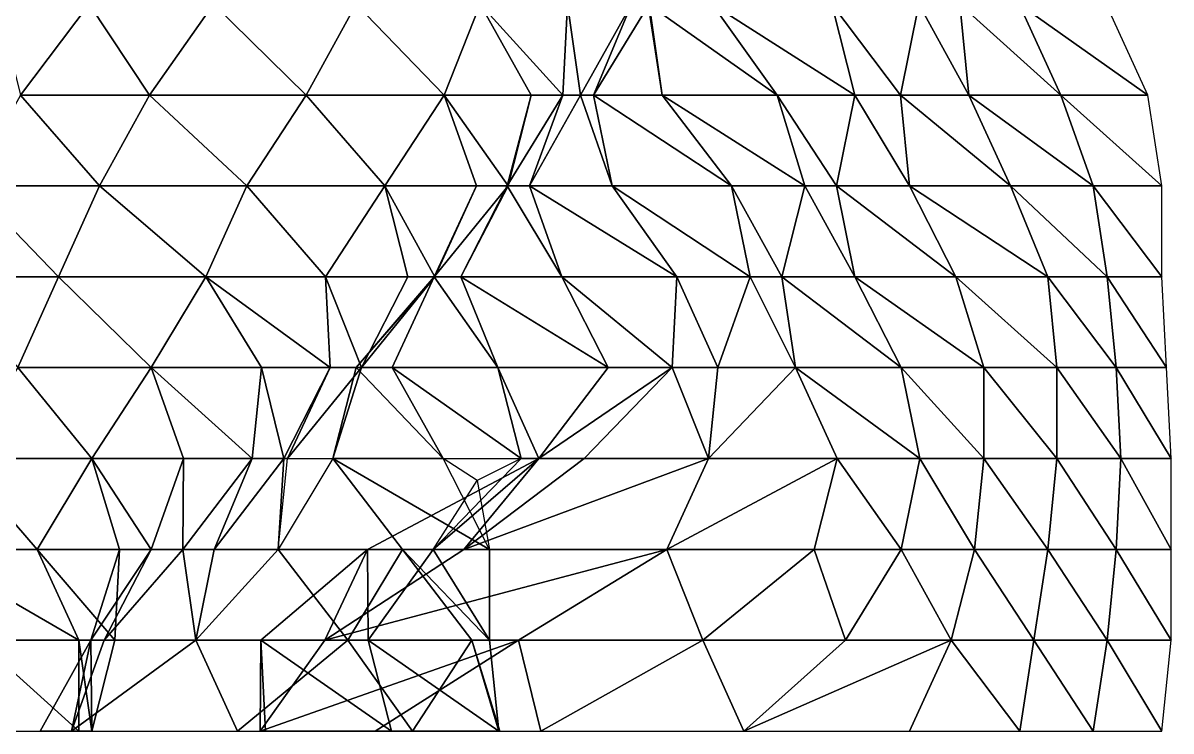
# Model space of a CAD drawing. Header units: metres. Extents: x -137 to 231, y -240 to 234.
# Drawn here: x 155.6 to 231.4, y -240 to -193.2 of the extents above; entities that cross this region are included whole.
import ezdxf

# ---------------------------------------------------------------- set-up
doc = ezdxf.new("R2010")
doc.units = ezdxf.units.M

msp = doc.modelspace()

# ---------------------------------------------------------------- linework, layer by layer
for points in [[(155.48619, -198, -586.8845), (160.01445, -192, -591.19836), (153.9579, -192, -587.76685), (153.95801, -191.9999, -587.7667)], [(155.48619, -198, -586.8845), (163.98799, -198, -588.90424), (160.01445, -192, -591.19836), (160.01456, -191.9999, -591.19824)], [(163.98799, -198, -588.90424), (168.21062, -192, -593.3945), (160.01445, -192, -591.19836), (160.01456, -191.9999, -591.19824)], [(163.98799, -198, -588.90424), (174.32372, -198, -589.8651), (168.21062, -192, -593.3945), (168.21072, -191.9999, -593.39435)], [(174.32372, -198, -589.8651), (177.62938, -192, -594.88477), (168.21062, -192, -593.3945), (168.21072, -191.9999, -593.39435)], [(174.32372, -198, -589.8651), (183.43684, -198, -591.53186), (177.62938, -192, -594.88477), (177.62949, -191.9999, -594.88464)], [(185.82555, -192, -597.08093), (177.62938, -192, -594.88477), (183.43684, -198, -591.53186), (183.43695, -197.9999, -591.53174)], [(185.82555, -192, -597.08093), (183.43684, -198, -591.53186), (189.18776, -198, -595.1398), (189.18787, -197.9999, -595.13965)], [(185.82555, -192, -597.08093), (191.27077, -198, -600.8653), (191.57646, -192, -600.68884), (191.57657, -191.9999, -600.6887)], [(185.82555, -192, -597.08093), (189.18776, -198, -595.1398), (191.27077, -198, -600.8653), (191.27087, -197.9999, -600.8652)], [(191.57646, -192, -600.68884), (191.27077, -198, -600.8653), (192.43684, -198, -607.1203), (192.43695, -197.9999, -607.1202)], [(191.57646, -192, -600.68884), (192.43684, -198, -607.1203), (195.79906, -192, -605.1791), (195.79916, -191.9999, -605.17896)], [(195.79906, -192, -605.1791), (192.43684, -198, -607.1203), (193.29726, -198, -613.55176), (193.29736, -197.9999, -613.55164)], [(195.79906, -192, -605.1791), (193.29726, -198, -613.55176), (196.96513, -192, -611.4341), (196.96524, -191.9999, -611.43396)], [(196.96513, -192, -611.4341), (193.29726, -198, -613.55176), (197.82555, -198, -617.86554), (197.82565, -197.9999, -617.8654)], [(196.96513, -192, -611.4341), (197.82555, -198, -617.86554), (196.90858, -192, -618.39496), (196.90869, -191.9999, -618.39484)], [(196.90858, -192, -618.39496), (205.41039, -198, -620.4147), (201.13118, -192, -622.88525), (201.13129, -191.9999, -622.88513)], [(196.90858, -192, -618.39496), (197.82555, -198, -617.86554), (205.41039, -198, -620.4147), (205.41049, -197.9999, -620.41455)], [(201.13118, -192, -622.88525), (210.54997, -198, -624.3755), (209.02168, -192, -625.2578), (209.02179, -191.9999, -625.2577)], [(201.13118, -192, -622.88525), (205.41039, -198, -620.4147), (210.54997, -198, -624.3755), (210.55008, -197.9999, -624.37537)], [(209.02168, -192, -625.2578), (213.54997, -198, -629.57166), (214.7726, -192, -628.8657), (214.7727, -191.9999, -628.8656)], [(209.02168, -192, -625.2578), (210.54997, -198, -624.3755), (213.54997, -198, -629.57166), (213.55008, -197.9999, -629.57153)], [(214.7726, -192, -628.8657), (213.54997, -198, -629.57166), (218.07826, -198, -633.88544), (218.07837, -197.9999, -633.8853)], [(214.7726, -192, -628.8657), (218.07826, -198, -633.88544), (217.46693, -192, -634.2384), (217.46704, -191.9999, -634.2383)], [(217.46693, -192, -634.2384), (224.13481, -198, -637.3169), (221.3839, -192, -638.90515), (221.384, -191.9999, -638.905)], [(217.46693, -192, -634.2384), (218.07826, -198, -633.88544), (224.13481, -198, -637.3169), (224.13492, -197.9999, -637.3168)], [(221.3839, -192, -638.90515), (229.8857, -198, -640.9248), (227.13481, -192, -642.513), (227.13492, -191.9999, -642.5129)], [(221.3839, -192, -638.90515), (224.13481, -198, -637.3169), (229.8857, -198, -640.9248), (229.8858, -197.9999, -640.9247)], [(152.18053, -204, -581.86487), (160.68233, -204, -583.8845), (155.48619, -198, -586.8845), (155.4863, -197.9999, -586.8844)], [(160.68233, -204, -583.8845), (163.98799, -198, -588.90424), (155.48619, -198, -586.8845), (155.4863, -197.9999, -586.8844)], [(160.68233, -204, -583.8845), (170.40675, -204, -585.19836), (163.98799, -198, -588.90424), (163.9881, -197.9999, -588.9041)], [(170.40675, -204, -585.19836), (174.32372, -198, -589.8651), (163.98799, -198, -588.90424), (163.9881, -197.9999, -588.9041)], [(170.40675, -204, -585.19836), (179.51988, -204, -586.8651), (174.32372, -198, -589.8651), (174.32382, -197.9999, -589.865)], [(179.51988, -204, -586.8651), (183.43684, -198, -591.53186), (174.32372, -198, -589.8651), (174.32382, -197.9999, -589.865)], [(179.51988, -204, -586.8651), (185.57646, -204, -590.2965), (183.43684, -198, -591.53186), (183.43695, -197.9999, -591.53174)], [(183.43684, -198, -591.53186), (187.65947, -204, -596.0221), (189.18776, -198, -595.1398), (189.18787, -197.9999, -595.13965)], [(183.43684, -198, -591.53186), (185.57646, -204, -590.2965), (187.65947, -204, -596.0221), (187.65958, -203.9999, -596.022)], [(189.18776, -198, -595.1398), (187.60292, -204, -602.9829), (191.27077, -198, -600.8653), (191.27087, -197.9999, -600.8652)], [(189.18776, -198, -595.1398), (187.65947, -204, -596.0221), (187.60292, -204, -602.9829), (187.60303, -203.9999, -602.9828)], [(191.27077, -198, -600.8653), (187.60292, -204, -602.9829), (189.07463, -204, -609.06146), (189.07474, -203.9999, -609.06134)], [(191.27077, -198, -600.8653), (189.07463, -204, -609.06146), (192.43684, -198, -607.1203), (192.43695, -197.9999, -607.1202)], [(192.43684, -198, -607.1203), (189.07463, -204, -609.06146), (194.51988, -204, -612.8458), (194.51999, -203.9999, -612.8457)], [(192.43684, -198, -607.1203), (194.51988, -204, -612.8458), (193.29726, -198, -613.55176), (193.29736, -197.9999, -613.55164)], [(193.29726, -198, -613.55176), (202.41039, -204, -615.2185), (197.82555, -198, -617.86554), (197.82565, -197.9999, -617.8654)], [(193.29726, -198, -613.55176), (194.51988, -204, -612.8458), (202.41039, -204, -615.2185), (202.41049, -203.9999, -615.2184)], [(197.82555, -198, -617.86554), (207.24431, -204, -619.35583), (205.41039, -198, -620.4147), (205.41049, -197.9999, -620.41455)], [(197.82555, -198, -617.86554), (202.41039, -204, -615.2185), (207.24431, -204, -619.35583), (207.24442, -203.9999, -619.3557)], [(205.41039, -198, -620.4147), (209.32735, -204, -625.0813), (210.54997, -198, -624.3755), (210.55008, -197.9999, -624.37537)], [(205.41039, -198, -620.4147), (207.24431, -204, -619.35583), (209.32735, -204, -625.0813), (209.32745, -203.9999, -625.0812)], [(210.54997, -198, -624.3755), (209.32735, -204, -625.0813), (214.16127, -204, -629.2187), (214.16138, -203.9999, -629.21857)], [(210.54997, -198, -624.3755), (214.16127, -204, -629.2187), (213.54997, -198, -629.57166), (213.55008, -197.9999, -629.57153)], [(213.54997, -198, -629.57166), (220.82915, -204, -632.29724), (218.07826, -198, -633.88544), (218.07837, -197.9999, -633.8853)], [(213.54997, -198, -629.57166), (214.16127, -204, -629.2187), (220.82915, -204, -632.29724), (220.82925, -203.9999, -632.2971)], [(218.07826, -198, -633.88544), (226.2744, -204, -636.0816), (224.13481, -198, -637.3169), (224.13492, -197.9999, -637.3168)], [(218.07826, -198, -633.88544), (220.82915, -204, -632.29724), (226.2744, -204, -636.0816), (226.2745, -203.9999, -636.0815)], [(224.13481, -198, -637.3169), (230.80269, -204, -640.3954), (229.8857, -198, -640.9248), (229.8858, -197.9999, -640.9247)], [(224.13481, -198, -637.3169), (226.2744, -204, -636.0816), (230.80269, -204, -640.3954), (230.8028, -203.9999, -640.39526)], [(152.18053, -204, -581.86487), (150.09749, -210, -576.1393), (157.98799, -210, -578.51196), (157.9881, -209.9999, -578.51184)], [(160.68233, -204, -583.8845), (152.18053, -204, -581.86487), (157.98799, -210, -578.51196), (157.9881, -209.9999, -578.51184)], [(160.68233, -204, -583.8845), (157.98799, -210, -578.51196), (167.71242, -210, -579.8257), (167.71252, -209.9999, -579.82556)], [(170.40675, -204, -585.19836), (160.68233, -204, -583.8845), (167.71242, -210, -579.8257), (167.71252, -209.9999, -579.82556)], [(170.40675, -204, -585.19836), (167.71242, -210, -579.8257), (175.60292, -210, -582.19836), (175.60303, -209.9999, -582.19824)], [(175.60292, -210, -582.19836), (179.51988, -204, -586.8651), (170.40675, -204, -585.19836), (170.40686, -203.9999, -585.19824)], [(175.60292, -210, -582.19836), (181.04817, -210, -585.9827), (179.51988, -204, -586.8651), (179.51999, -203.9999, -586.865)], [(179.51988, -204, -586.8651), (182.82555, -210, -591.88477), (185.57646, -204, -590.2965), (185.57657, -203.9999, -590.2964)], [(179.51988, -204, -586.8651), (181.04817, -210, -585.9827), (182.82555, -210, -591.88477), (182.82565, -209.9999, -591.88464)], [(185.57646, -204, -590.2965), (182.76897, -210, -598.8456), (187.65947, -204, -596.0221), (187.65958, -203.9999, -596.022)], [(185.57646, -204, -590.2965), (182.82555, -210, -591.88477), (182.76897, -210, -598.8456), (182.76907, -209.9999, -598.84546)], [(187.65947, -204, -596.0221), (182.76897, -210, -598.8456), (184.54634, -210, -604.7477), (184.54645, -209.9999, -604.74756)], [(187.65947, -204, -596.0221), (184.54634, -210, -604.7477), (187.60292, -204, -602.9829), (187.60303, -203.9999, -602.9828)], [(187.60292, -204, -602.9829), (184.54634, -210, -604.7477), (191.21422, -210, -607.8262), (191.21432, -209.9999, -607.82605)], [(187.60292, -204, -602.9829), (191.21422, -210, -607.8262), (189.07463, -204, -609.06146), (189.07474, -203.9999, -609.06134)], [(189.07463, -204, -609.06146), (198.79906, -210, -610.37524), (194.51988, -204, -612.8458), (194.51999, -203.9999, -612.8457)], [(189.07463, -204, -609.06146), (191.21422, -210, -607.8262), (198.79906, -210, -610.37524), (198.79916, -209.9999, -610.3751)], [(194.51988, -204, -612.8458), (203.63301, -210, -614.5126), (202.41039, -204, -615.2185), (202.41049, -203.9999, -615.2184)], [(194.51988, -204, -612.8458), (198.79906, -210, -610.37524), (203.63301, -210, -614.5126), (203.63312, -209.9999, -614.51245)], [(202.41039, -204, -615.2185), (205.71602, -210, -620.23816), (207.24431, -204, -619.35583), (207.24442, -203.9999, -619.3557)], [(202.41039, -204, -615.2185), (203.63301, -210, -614.5126), (205.71602, -210, -620.23816), (205.71613, -209.9999, -620.23804)], [(207.24431, -204, -619.35583), (205.71602, -210, -620.23816), (210.54997, -210, -624.3755), (210.55008, -209.9999, -624.37537)], [(207.24431, -204, -619.35583), (210.54997, -210, -624.3755), (209.32735, -204, -625.0813), (209.32745, -203.9999, -625.0812)], [(209.32735, -204, -625.0813), (217.21785, -210, -627.454), (214.16127, -204, -629.2187), (214.16138, -203.9999, -629.21857)], [(209.32735, -204, -625.0813), (210.54997, -210, -624.3755), (217.21785, -210, -627.454), (217.21796, -209.9999, -627.45386)], [(214.16127, -204, -629.2187), (223.2744, -210, -630.88544), (220.82915, -204, -632.29724), (220.82925, -203.9999, -632.2971)], [(214.16127, -204, -629.2187), (217.21785, -210, -627.454), (223.2744, -210, -630.88544), (223.2745, -209.9999, -630.8853)], [(220.82915, -204, -632.29724), (227.19136, -210, -635.5522), (226.2744, -204, -636.0816), (226.2745, -203.9999, -636.0815)], [(220.82915, -204, -632.29724), (223.2744, -210, -630.88544), (227.19136, -210, -635.5522), (227.19147, -209.9999, -635.55206)], [(226.2744, -204, -636.0816), (230.80269, -210, -640.3954), (230.80269, -204, -640.3954), (230.8028, -203.9999, -640.39526)], [(226.2744, -204, -636.0816), (227.19136, -210, -635.5522), (230.80269, -210, -640.3954), (230.8028, -209.9999, -640.39526)], [(157.98799, -210, -578.51196), (150.09749, -210, -576.1393), (155.29362, -216, -573.1393), (155.29373, -215.9999, -573.13916)], [(157.98799, -210, -578.51196), (155.29362, -216, -573.1393), (164.10112, -216, -574.98254), (164.10123, -215.9999, -574.9824)], [(164.10112, -216, -574.98254), (167.71242, -210, -579.8257), (157.98799, -210, -578.51196), (157.9881, -209.9999, -578.51184)], [(164.10112, -216, -574.98254), (171.3803, -216, -577.70807), (167.71242, -210, -579.8257), (167.71252, -209.9999, -579.82556)], [(167.71242, -210, -579.8257), (175.90858, -216, -582.02185), (175.60292, -210, -582.19836), (175.60303, -209.9999, -582.19824)], [(167.71242, -210, -579.8257), (171.3803, -216, -577.70807), (175.90858, -216, -582.02185), (175.90869, -215.9999, -582.0217)], [(175.60292, -210, -582.19836), (177.9916, -216, -587.74744), (181.04817, -210, -585.9827), (181.04828, -209.9999, -585.9826)], [(175.60292, -210, -582.19836), (175.90858, -216, -582.02185), (177.9916, -216, -587.74744), (177.9917, -215.9999, -587.7473)], [(177.9916, -216, -587.74744), (177.62938, -216, -594.88477), (182.82555, -210, -591.88477), (182.82565, -209.9999, -591.88464)], [(177.62938, -216, -594.88477), (180.01808, -216, -600.43384), (182.76897, -210, -598.8456), (182.76907, -209.9999, -598.84546)], [(177.62938, -216, -594.88477), (182.76897, -210, -598.8456), (182.82555, -210, -591.88477), (182.82565, -209.9999, -591.88464)], [(177.9916, -216, -587.74744), (182.82555, -210, -591.88477), (181.04817, -210, -585.9827), (181.04828, -209.9999, -585.9826)], [(182.76897, -210, -598.8456), (180.01808, -216, -600.43384), (186.9916, -216, -603.33594), (186.9917, -215.9999, -603.3358)], [(182.76897, -210, -598.8456), (186.9916, -216, -603.33594), (184.54634, -210, -604.7477), (184.54645, -209.9999, -604.74756)], [(184.54634, -210, -604.7477), (194.27077, -216, -606.06146), (191.21422, -210, -607.8262), (191.21432, -209.9999, -607.82605)], [(184.54634, -210, -604.7477), (186.9916, -216, -603.33594), (194.27077, -216, -606.06146), (194.27087, -215.9999, -606.06134)], [(191.21422, -210, -607.8262), (198.49342, -216, -610.55176), (198.79906, -210, -610.37524), (198.79916, -209.9999, -610.3751)], [(191.21422, -210, -607.8262), (194.27077, -216, -606.06146), (198.49342, -216, -610.55176), (198.49353, -215.9999, -610.55164)], [(198.79906, -210, -610.37524), (198.49342, -216, -610.55176), (201.49342, -216, -615.7479), (201.49353, -215.9999, -615.7478)], [(198.79906, -210, -610.37524), (201.49342, -216, -615.7479), (203.63301, -210, -614.5126), (203.63312, -209.9999, -614.51245)], [(203.63301, -210, -614.5126), (201.49342, -216, -615.7479), (206.63301, -216, -619.70874), (206.63312, -215.9999, -619.7086)], [(203.63301, -210, -614.5126), (206.63301, -216, -619.70874), (205.71602, -210, -620.23816), (205.71613, -209.9999, -620.23804)], [(205.71602, -210, -620.23816), (213.60652, -216, -622.6107), (210.54997, -210, -624.3755), (210.55008, -209.9999, -624.37537)], [(205.71602, -210, -620.23816), (206.63301, -216, -619.70874), (213.60652, -216, -622.6107), (213.60663, -215.9999, -622.6106)], [(210.54997, -210, -624.3755), (219.05177, -216, -626.39514), (217.21785, -210, -627.454), (217.21796, -209.9999, -627.45386)], [(210.54997, -210, -624.3755), (213.60652, -216, -622.6107), (219.05177, -216, -626.39514), (219.05188, -215.9999, -626.395)], [(217.21785, -210, -627.454), (223.8857, -216, -630.5325), (223.2744, -210, -630.88544), (223.2745, -209.9999, -630.8853)], [(217.21785, -210, -627.454), (219.05177, -216, -626.39514), (223.8857, -216, -630.5325), (223.8858, -215.9999, -630.53235)], [(223.2744, -210, -630.88544), (227.80269, -216, -635.1992), (227.19136, -210, -635.5522), (227.19147, -209.9999, -635.55206)], [(223.2744, -210, -630.88544), (223.8857, -216, -630.5325), (227.80269, -216, -635.1992), (227.8028, -215.9999, -635.1991)], [(227.19136, -210, -635.5522), (231.10835, -216, -640.2189), (230.80269, -210, -640.3954), (230.8028, -209.9999, -640.39526)], [(227.19136, -210, -635.5522), (227.80269, -216, -635.1992), (231.10835, -216, -640.2189), (231.10846, -215.9999, -640.21875)], [(151.37666, -222, -568.47253), (160.18413, -222, -570.3158), (155.29362, -216, -573.1393), (155.29373, -215.9999, -573.13916)], [(160.18413, -222, -570.3158), (164.10112, -216, -574.98254), (155.29362, -216, -573.1393), (155.29373, -215.9999, -573.13916)], [(160.18413, -222, -570.3158), (166.2407, -222, -573.7472), (164.10112, -216, -574.98254), (164.10123, -215.9999, -574.9824)], [(164.10112, -216, -574.98254), (170.76897, -222, -578.06104), (171.3803, -216, -577.70807), (171.3804, -215.9999, -577.70795)], [(164.10112, -216, -574.98254), (166.2407, -222, -573.7472), (170.76897, -222, -578.06104), (170.76907, -221.9999, -578.0609)], [(171.3803, -216, -577.70807), (170.76897, -222, -578.06104), (172.852, -222, -583.7866), (172.85211, -221.9999, -583.7865)], [(171.3803, -216, -577.70807), (172.852, -222, -583.7866), (175.90858, -216, -582.02185), (175.90869, -215.9999, -582.0217)], [(175.90858, -216, -582.02185), (172.852, -222, -583.7866), (173.10112, -222, -590.5709), (173.10123, -221.9999, -590.5708)], [(175.90858, -216, -582.02185), (173.10112, -222, -590.5709), (177.9916, -216, -587.74744), (177.9917, -215.9999, -587.7473)], [(177.9916, -216, -587.74744), (173.10112, -222, -590.5709), (176.10112, -222, -595.7671), (176.10123, -221.9999, -595.76697)], [(177.9916, -216, -587.74744), (176.10112, -222, -595.7671), (177.62938, -216, -594.88477), (177.62949, -215.9999, -594.88464)], [(177.62938, -216, -594.88477), (176.10112, -222, -595.7671), (183.3803, -222, -598.4927), (183.3804, -221.9999, -598.49255)], [(177.62938, -216, -594.88477), (183.3803, -222, -598.4927), (180.01808, -216, -600.43384), (180.01819, -215.9999, -600.4337)], [(180.01808, -216, -600.43384), (188.51988, -222, -602.45355), (186.9916, -216, -603.33594), (186.9917, -215.9999, -603.3358)], [(180.01808, -216, -600.43384), (183.3803, -222, -598.4927), (188.51988, -222, -602.45355), (188.51999, -221.9999, -602.4534)], [(186.9916, -216, -603.33594), (189.68596, -222, -608.7085), (194.27077, -216, -606.06146), (194.27087, -215.9999, -606.06134)], [(186.9916, -216, -603.33594), (188.51988, -222, -602.45355), (189.68596, -222, -608.7085), (189.68607, -221.9999, -608.7084)], [(189.68596, -222, -608.7085), (192.68596, -222, -613.90466), (198.49342, -216, -610.55176), (198.49353, -215.9999, -610.55164)], [(189.68596, -222, -608.7085), (198.49342, -216, -610.55176), (194.27077, -216, -606.06146), (194.27087, -215.9999, -606.06134)], [(198.49342, -216, -610.55176), (192.68596, -222, -613.90466), (200.8821, -222, -616.1008), (200.8822, -221.9999, -616.1007)], [(198.49342, -216, -610.55176), (200.8821, -222, -616.1008), (201.49342, -216, -615.7479), (201.49353, -215.9999, -615.7478)], [(200.8821, -222, -616.1008), (209.3839, -222, -618.12054), (206.63301, -216, -619.70874), (206.63312, -215.9999, -619.7086)], [(200.8821, -222, -616.1008), (206.63301, -216, -619.70874), (201.49342, -216, -615.7479), (201.49353, -215.9999, -615.7478)], [(206.63301, -216, -619.70874), (214.82915, -222, -621.9049), (213.60652, -216, -622.6107), (213.60663, -215.9999, -622.6106)], [(206.63301, -216, -619.70874), (209.3839, -222, -618.12054), (214.82915, -222, -621.9049), (214.82925, -221.9999, -621.9048)], [(213.60652, -216, -622.6107), (219.05177, -222, -626.39514), (219.05177, -216, -626.39514), (219.05188, -215.9999, -626.395)], [(213.60652, -216, -622.6107), (214.82915, -222, -621.9049), (219.05177, -222, -626.39514), (219.05188, -221.9999, -626.395)], [(219.05177, -216, -626.39514), (223.8857, -222, -630.5325), (223.8857, -216, -630.5325), (223.8858, -215.9999, -630.53235)], [(219.05177, -216, -626.39514), (219.05177, -222, -626.39514), (223.8857, -222, -630.5325), (223.8858, -221.9999, -630.53235)], [(223.8857, -216, -630.5325), (228.10835, -222, -635.0228), (227.80269, -216, -635.1992), (227.8028, -215.9999, -635.1991)], [(223.8857, -216, -630.5325), (223.8857, -222, -630.5325), (228.10835, -222, -635.0228), (228.10846, -221.9999, -635.0227)], [(227.80269, -216, -635.1992), (231.41399, -222, -640.0424), (231.10835, -216, -640.2189), (231.10846, -215.9999, -640.21875)], [(227.80269, -216, -635.1992), (228.10835, -222, -635.0228), (231.41399, -222, -640.0424), (231.4141, -221.9999, -640.0423)], [(151.37666, -222, -568.47253), (148.98799, -228, -562.92346), (156.57283, -228, -565.47253), (156.57294, -227.9999, -565.4724)], [(156.57283, -228, -565.47253), (160.18413, -222, -570.3158), (151.37666, -222, -568.47253), (151.37677, -221.9999, -568.4724)], [(156.57283, -228, -565.47253), (162.01808, -228, -569.25696), (160.18413, -222, -570.3158), (160.18423, -221.9999, -570.3157)], [(160.18413, -222, -570.3158), (164.10112, -228, -574.98254), (166.2407, -222, -573.7472), (166.24081, -221.9999, -573.7471)], [(160.18413, -222, -570.3158), (162.01808, -228, -569.25696), (164.10112, -228, -574.98254), (164.10123, -227.9999, -574.9824)], [(166.2407, -222, -573.7472), (164.10112, -228, -574.98254), (166.18413, -228, -580.70807), (166.18423, -227.9999, -580.70795)], [(166.2407, -222, -573.7472), (166.18413, -228, -580.70807), (170.76897, -222, -578.06104), (170.76907, -221.9999, -578.0609)], [(170.76897, -222, -578.06104), (166.18413, -228, -580.70807), (168.26717, -228, -586.4336), (168.26727, -227.9999, -586.4335)], [(170.76897, -222, -578.06104), (168.26717, -228, -586.4336), (172.852, -222, -583.7866), (172.85211, -221.9999, -583.7865)], [(172.852, -222, -583.7866), (168.26717, -228, -586.4336), (172.48979, -228, -590.9239), (172.4899, -227.9999, -590.92377)], [(172.852, -222, -583.7866), (172.48979, -228, -590.9239), (173.10112, -222, -590.5709), (173.10123, -221.9999, -590.5708)], [(176.10112, -222, -595.7671), (172.48979, -228, -590.9239), (180.68596, -228, -593.12006), (180.68607, -227.9999, -593.11993)], [(176.10112, -222, -595.7671), (186.43684, -228, -596.72797), (183.3803, -222, -598.4927), (183.3804, -221.9999, -598.49255)], [(176.10112, -222, -595.7671), (180.68596, -228, -593.12006), (186.43684, -228, -596.72797), (186.43695, -227.9999, -596.72784)], [(182.71242, -228, -605.8065), (178.37666, -228, -615.2379), (189.68596, -222, -608.7085), (189.68607, -221.9999, -608.7084)], [(189.68596, -222, -608.7085), (178.37666, -228, -615.2379), (184.73888, -228, -618.4929), (184.73898, -227.9999, -618.4928)], [(182.71242, -228, -605.8065), (189.68596, -222, -608.7085), (188.51988, -222, -602.45355), (188.51999, -221.9999, -602.4534)], [(188.51988, -222, -602.45355), (185.61809, -223.44827, -600.6648), (183.3803, -222, -598.4927), (183.3804, -221.9999, -598.49255)], [(189.68596, -222, -608.7085), (184.73888, -228, -618.4929), (192.68596, -222, -613.90466), (192.68607, -221.9999, -613.90454)], [(184.73888, -228, -618.4929), (198.13118, -228, -617.6891), (200.8821, -222, -616.1008), (200.8822, -221.9999, -616.1007)], [(184.73888, -228, -618.4929), (200.8821, -222, -616.1008), (192.68596, -222, -613.90466), (192.68607, -221.9999, -613.90454)], [(198.13118, -228, -617.6891), (207.8556, -228, -619.0029), (209.3839, -222, -618.12054), (209.384, -221.9999, -618.1204)], [(198.13118, -228, -617.6891), (209.3839, -222, -618.12054), (200.8821, -222, -616.1008), (200.8822, -221.9999, -616.1007)], [(209.3839, -222, -618.12054), (207.8556, -228, -619.0029), (213.60652, -228, -622.6107), (213.60663, -227.9999, -622.6106)], [(209.3839, -222, -618.12054), (213.60652, -228, -622.6107), (214.82915, -222, -621.9049), (214.82925, -221.9999, -621.9048)], [(214.82915, -222, -621.9049), (213.60652, -228, -622.6107), (218.44048, -228, -626.7481), (218.44058, -227.9999, -626.748)], [(214.82915, -222, -621.9049), (218.44048, -228, -626.7481), (219.05177, -222, -626.39514), (219.05188, -221.9999, -626.395)], [(219.05177, -222, -626.39514), (218.44048, -228, -626.7481), (223.2744, -228, -630.88544), (223.2745, -227.9999, -630.8853)], [(219.05177, -222, -626.39514), (223.2744, -228, -630.88544), (223.8857, -222, -630.5325), (223.8858, -221.9999, -630.53235)], [(223.8857, -222, -630.5325), (223.2744, -228, -630.88544), (227.80269, -228, -635.1992), (227.8028, -227.9999, -635.1991)], [(223.8857, -222, -630.5325), (227.80269, -228, -635.1992), (228.10835, -222, -635.0228), (228.10846, -221.9999, -635.0227)], [(228.10835, -222, -635.0228), (227.80269, -228, -635.1992), (231.41399, -228, -640.0424), (231.4141, -227.9999, -640.0423)], [(228.10835, -222, -635.0228), (231.41399, -228, -640.0424), (231.41399, -222, -640.0424), (231.4141, -221.9999, -640.0423)], [(185.61809, -223.44827, -600.6648), (186.43684, -228, -596.72797), (182.71242, -228, -605.8065), (182.71252, -227.9999, -605.8064)], [(148.98799, -228, -562.92346), (159.32372, -234, -563.88434), (156.57283, -228, -565.47253), (156.57294, -227.9999, -565.4724)], [(148.98799, -228, -562.92346), (152.65587, -234, -560.8058), (159.32372, -234, -563.88434), (159.32382, -233.9999, -563.8842)], [(156.57283, -228, -565.47253), (161.71242, -234, -569.4334), (162.01808, -228, -569.25696), (162.01819, -227.9999, -569.25684)], [(156.57283, -228, -565.47253), (159.32372, -234, -563.88434), (161.71242, -234, -569.4334), (161.71252, -233.9999, -569.4333)], [(162.01808, -228, -569.25696), (160.12758, -234, -577.2766), (164.10112, -228, -574.98254), (164.10123, -227.9999, -574.9824)], [(162.01808, -228, -569.25696), (161.71242, -234, -569.4334), (160.12758, -234, -577.2766), (160.12769, -233.9999, -577.2765)], [(164.10112, -228, -574.98254), (160.12758, -234, -577.2766), (160.98799, -234, -583.70807), (160.9881, -233.9999, -583.70795)], [(164.10112, -228, -574.98254), (160.98799, -234, -583.70807), (166.18413, -228, -580.70807), (166.18423, -227.9999, -580.70795)], [(166.18413, -228, -580.70807), (160.98799, -234, -583.70807), (167.04454, -234, -587.1395), (167.04465, -233.9999, -587.1394)], [(166.18413, -228, -580.70807), (167.04454, -234, -587.1395), (168.26717, -228, -586.4336), (168.26727, -227.9999, -586.4335)], [(167.04454, -234, -587.1395), (177.07463, -234, -588.27686), (172.48979, -228, -590.9239), (172.4899, -227.9999, -590.92377)], [(167.04454, -234, -587.1395), (172.48979, -228, -590.9239), (168.26717, -228, -586.4336), (168.26727, -227.9999, -586.4335)], [(178.43324, -234, -608.2771), (171.34657, -234, -619.29675), (178.37666, -228, -615.2379), (178.37677, -227.9999, -615.2378)], [(178.37666, -228, -615.2379), (171.34657, -234, -619.29675), (175.5692, -234, -623.787), (175.5693, -233.9999, -623.78687)], [(177.07463, -234, -588.27686), (180.68596, -228, -593.12006), (172.48979, -228, -590.9239), (172.4899, -227.9999, -590.92377)], [(178.37666, -228, -615.2379), (175.5692, -234, -623.787), (184.73888, -228, -618.4929), (184.73898, -227.9999, -618.4928)], [(175.5692, -234, -623.787), (188.3502, -234, -623.3361), (198.13118, -228, -617.6891), (198.13129, -227.9999, -617.68896)], [(175.5692, -234, -623.787), (198.13118, -228, -617.6891), (184.73888, -228, -618.4929), (184.73898, -227.9999, -618.4928)], [(177.07463, -234, -588.27686), (185.27077, -234, -590.473), (180.68596, -228, -593.12006), (180.68607, -227.9999, -593.11993)], [(178.43324, -234, -608.2771), (178.37666, -228, -615.2379), (182.71242, -228, -605.8065), (182.71252, -227.9999, -605.8064)], [(186.43684, -234, -596.72797), (178.43324, -234, -608.2771), (182.71242, -228, -605.8065), (182.71252, -227.9999, -605.8064)], [(180.68596, -228, -593.12006), (186.43684, -234, -596.72797), (186.43684, -228, -596.72797), (186.43695, -227.9999, -596.72784)], [(180.68596, -228, -593.12006), (185.27077, -234, -590.473), (186.43684, -234, -596.72797), (186.43695, -233.9999, -596.72784)], [(186.43684, -234, -596.72797), (182.71242, -228, -605.8065), (186.43684, -228, -596.72797), (186.43695, -227.9999, -596.72784)], [(198.13118, -228, -617.6891), (188.3502, -234, -623.3361), (200.51988, -234, -623.23816), (200.51999, -233.9999, -623.23804)], [(198.13118, -228, -617.6891), (200.51988, -234, -623.23816), (207.8556, -228, -619.0029), (207.85571, -227.9999, -619.0028)], [(207.8556, -228, -619.0029), (200.51988, -234, -623.23816), (209.93867, -234, -624.7284), (209.93878, -233.9999, -624.7283)], [(207.8556, -228, -619.0029), (209.93867, -234, -624.7284), (213.60652, -228, -622.6107), (213.60663, -227.9999, -622.6106)], [(213.60652, -228, -622.6107), (209.93867, -234, -624.7284), (216.91219, -234, -627.6305), (216.9123, -233.9999, -627.6304)], [(213.60652, -228, -622.6107), (216.91219, -234, -627.6305), (218.44048, -228, -626.7481), (218.44058, -227.9999, -626.748)], [(218.44048, -228, -626.7481), (216.91219, -234, -627.6305), (222.35744, -234, -631.41486), (222.35754, -233.9999, -631.41473)], [(218.44048, -228, -626.7481), (222.35744, -234, -631.41486), (223.2744, -228, -630.88544), (223.2745, -227.9999, -630.8853)], [(223.2744, -228, -630.88544), (222.35744, -234, -631.41486), (227.19136, -234, -635.5522), (227.19147, -233.9999, -635.55206)], [(223.2744, -228, -630.88544), (227.19136, -234, -635.5522), (227.80269, -228, -635.1992), (227.8028, -227.9999, -635.1991)], [(227.80269, -228, -635.1992), (227.19136, -234, -635.5522), (231.41399, -234, -640.0424), (231.4141, -233.9999, -640.0423)], [(227.80269, -228, -635.1992), (231.41399, -234, -640.0424), (231.41399, -228, -640.0424), (231.4141, -227.9999, -640.0423)], [(152.65587, -234, -560.8058), (159.32372, -240, -563.88434), (159.32372, -234, -563.88434), (159.32382, -233.9999, -563.8842)], [(152.65587, -234, -560.8058), (153.57283, -240, -560.27637), (159.32372, -240, -563.88434), (159.32382, -239.9999, -563.8842)], [(160.18413, -240, -570.3158), (156.76537, -240, -579.2178), (160.12758, -234, -577.2766), (160.12769, -233.9999, -577.2765)], [(160.12758, -234, -577.2766), (156.76537, -240, -579.2178), (158.8484, -240, -584.94336), (158.84851, -239.9999, -584.94324)], [(160.12758, -234, -577.2766), (158.8484, -240, -584.94336), (160.98799, -234, -583.70807), (160.9881, -233.9999, -583.70795)], [(158.8484, -240, -584.94336), (169.79546, -240, -585.5513), (167.04454, -234, -587.1395), (167.04465, -233.9999, -587.1394)], [(158.8484, -240, -584.94336), (167.04454, -234, -587.1395), (160.98799, -234, -583.70807), (160.9881, -233.9999, -583.70795)], [(159.32372, -234, -563.88434), (160.18413, -240, -570.3158), (161.71242, -234, -569.4334), (161.71252, -233.9999, -569.4333)], [(159.32372, -234, -563.88434), (159.32372, -240, -563.88434), (160.18413, -240, -570.3158), (160.18423, -239.9999, -570.3157)], [(160.18413, -240, -570.3158), (160.12758, -234, -577.2766), (161.71242, -234, -569.4334), (161.71252, -233.9999, -569.4333)], [(169.79546, -240, -585.5513), (177.07463, -234, -588.27686), (167.04454, -234, -587.1395), (167.04465, -233.9999, -587.1394)], [(169.79546, -240, -585.5513), (181.3538, -240, -585.8063), (177.07463, -234, -588.27686), (177.07474, -233.9999, -588.27673)], [(171.34657, -234, -619.29675), (171.29002, -240, -626.25757), (175.5692, -234, -623.787), (175.5693, -233.9999, -623.78687)], [(171.29002, -240, -626.25757), (178.87486, -240, -628.8067), (188.3502, -234, -623.3361), (188.35031, -233.9999, -623.336)], [(171.29002, -240, -626.25757), (188.3502, -234, -623.3361), (175.5692, -234, -623.787), (175.5693, -233.9999, -623.78687)], [(171.34657, -234, -619.29675), (171.65224, -240, -619.1203), (171.29002, -240, -626.25757), (171.29013, -239.9999, -626.25745)], [(179.9615, -240, -607.3947), (171.65224, -240, -619.1203), (171.34657, -234, -619.29675), (171.34668, -233.9999, -619.29663)], [(179.9615, -240, -607.3947), (171.34657, -234, -619.29675), (178.43324, -234, -608.2771), (178.43335, -233.9999, -608.277)], [(181.3538, -240, -585.8063), (185.27077, -234, -590.473), (177.07463, -234, -588.27686), (177.07474, -233.9999, -588.27673)], [(187.04817, -240, -596.375), (179.9615, -240, -607.3947), (178.43324, -234, -608.2771), (178.43335, -233.9999, -608.277)], [(187.04817, -240, -596.375), (178.43324, -234, -608.2771), (186.43684, -234, -596.72797), (186.43695, -233.9999, -596.72784)], [(188.3502, -234, -623.3361), (178.87486, -240, -628.8067), (189.82191, -240, -629.4147), (189.82202, -239.9999, -629.41455)], [(181.3538, -240, -585.8063), (187.10472, -240, -589.4142), (185.27077, -234, -590.473), (185.27087, -233.9999, -590.4729)], [(185.27077, -234, -590.473), (187.04817, -240, -596.375), (186.43684, -234, -596.72797), (186.43695, -233.9999, -596.72784)], [(185.27077, -234, -590.473), (187.10472, -240, -589.4142), (187.04817, -240, -596.375), (187.04828, -239.9999, -596.3749)], [(188.3502, -234, -623.3361), (189.82191, -240, -629.4147), (200.51988, -234, -623.23816), (200.51999, -233.9999, -623.23804)], [(200.51988, -234, -623.23816), (189.82191, -240, -629.4147), (203.21422, -240, -628.6107), (203.21432, -239.9999, -628.6106)], [(200.51988, -234, -623.23816), (203.21422, -240, -628.6107), (209.93867, -234, -624.7284), (209.93878, -233.9999, -624.7283)], [(203.21422, -240, -628.6107), (214.16127, -240, -629.2187), (216.91219, -234, -627.6305), (216.9123, -233.9999, -627.6304)], [(203.21422, -240, -628.6107), (216.91219, -234, -627.6305), (209.93867, -234, -624.7284), (209.93878, -233.9999, -624.7283)], [(216.91219, -234, -627.6305), (214.16127, -240, -629.2187), (221.44048, -240, -631.9443), (221.44058, -239.9999, -631.94415)], [(216.91219, -234, -627.6305), (221.44048, -240, -631.9443), (222.35744, -234, -631.41486), (222.35754, -233.9999, -631.41473)], [(222.35744, -234, -631.41486), (221.44048, -240, -631.9443), (226.2744, -240, -636.0816), (226.2745, -239.9999, -636.0815)], [(222.35744, -234, -631.41486), (226.2744, -240, -636.0816), (227.19136, -234, -635.5522), (227.19147, -233.9999, -635.55206)], [(227.19136, -234, -635.5522), (226.2744, -240, -636.0816), (230.80269, -240, -640.3954), (230.8028, -239.9999, -640.39526)], [(227.19136, -234, -635.5522), (230.80269, -240, -640.3954), (231.41399, -234, -640.0424), (231.4141, -233.9999, -640.0423)]]:
    msp.add_3dface(points)

doc.saveas('drawing.dxf')
